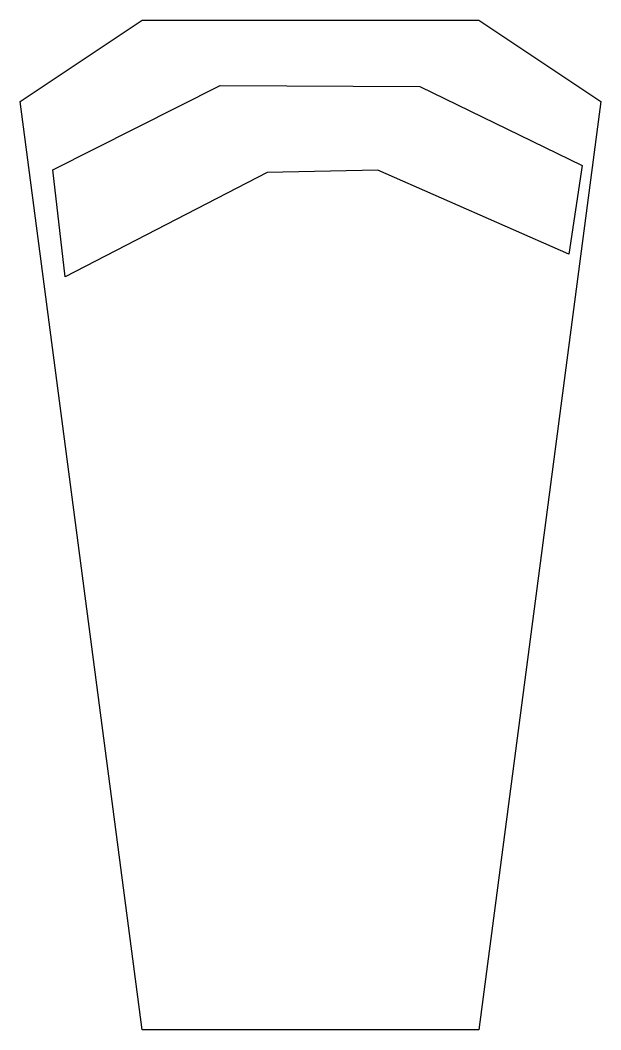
# Model space of a CAD drawing. Header units: millimetres. Extents: x 74.1 to 125.9, y 10 to 100.
import ezdxf

# ---------------------------------------------------------------- set-up
doc = ezdxf.new("R2010")
doc.units = ezdxf.units.MM
doc.layers.get('0').update_dxf_attribs({"linetype": 'CONTINUOUS', "lineweight": 25})

msp = doc.modelspace()

# ---------------------------------------------------------------- linework, layer by layer
for points in [[(74.117, 92.745), (85, 100), (115, 100), (125.883, 92.745), (115, 10), (85, 10), (74.117, 92.745)], [(77.02, 86.665), (91.951, 94.177), (109.757, 94.084), (124.225, 87.036), (123.019, 79.153), (106.001, 86.619), (96.125, 86.433), (78.133, 77.113), (77.02, 86.665)]]:
    msp.add_lwpolyline(points)

doc.saveas('drawing.dxf')
